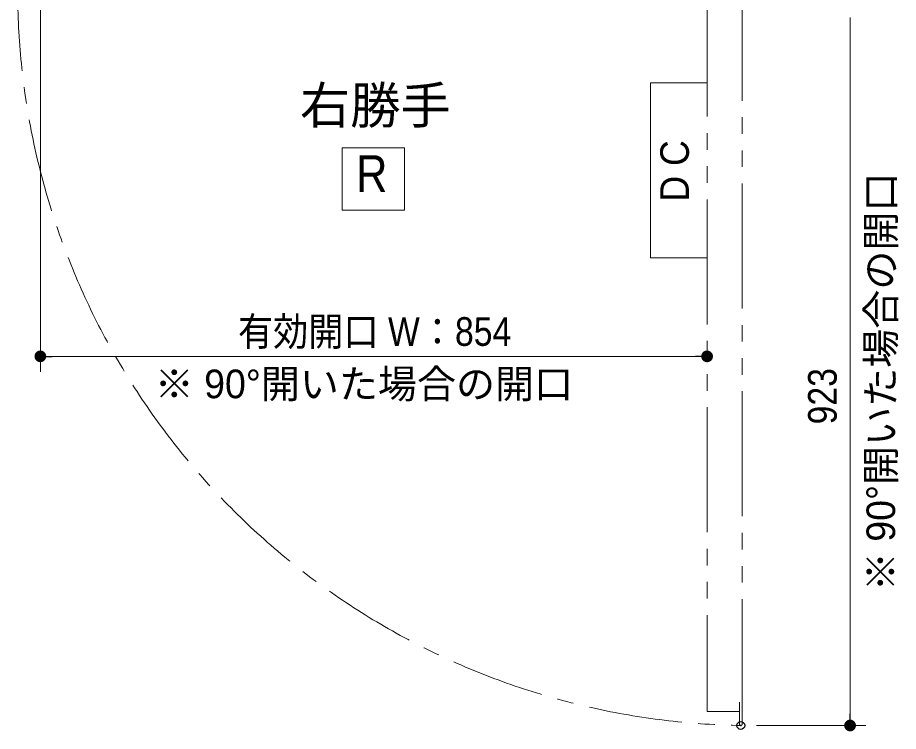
# Model space of a CAD drawing. Units: millimetres, scale not verified. Extents: x -6062 to 6062, y -3045 to 3045.
# Drawn here: x -3929 to -2800, y 1133 to 2047 of the extents above; entities that cross this region are included whole.
import ezdxf
from ezdxf.enums import TextEntityAlignment as Align

# ---------------------------------------------------------------- set-up
doc = ezdxf.new("R2010")
doc.units = ezdxf.units.MM
doc.header["$LTSCALE"] = 20
doc.header["$PDMODE"] = 32
doc.header["$PDSIZE"] = 10
doc.linetypes.add('USER2', pattern=[9.172222, 5.997222, -1.058333, 1.058333, -1.058333])
doc.linetypes.add('USER4', pattern=[13.3, 8, -1.06, 1.06, -1.06, 1.06, -1.06])
for name, color, linetype, lineweight in [('0-1_2寸法-3', 7, 'Continuous', 15), ('0-2_2寸法-1', 7, 'Continuous', 15), ('0-3_0', 7, 'Continuous', 25), ('0-5_3一般', 7, 'Continuous', 15)]:
    doc.layers.add(name, color=color, linetype=linetype, lineweight=lineweight)
doc.layers.add('0-4_Defpoints', color=7, linetype='Continuous')
doc.styles.add('ＭＳ Ｐゴシック', font='')
doc.styles.get('ＭＳ Ｐゴシック').set_extended_font_data('MS PGothic')

# ---------------------------------------------------------------- blocks, each defined once
blk = doc.blocks.new('_Dot')
at = {"layer": '0-3_0'}
blk.add_line((-10, 0), (-20, 0), dxfattribs=at)
for points in [[(0, 0), (-10, 0), (-9.92, 1.25)], [(0, 0), (-9.92, -1.25), (-10, 0)], [(0, 0), (-9.92, 1.25), (-9.69, 2.49)], [(0, 0), (-9.69, -2.49), (-9.92, -1.25)], [(0, 0), (-9.69, 2.49), (-9.3, 3.68)], [(0, 0), (-9.3, -3.68), (-9.69, -2.49)], [(0, 0), (-9.3, 3.68), (-8.76, 4.82)], [(0, 0), (-8.76, -4.82), (-9.3, -3.68)], [(0, 0), (-8.76, 4.82), (-8.09, 5.88)], [(0, 0), (-8.09, -5.88), (-8.76, -4.82)], [(0, 0), (-8.09, 5.88), (-7.29, 6.85)], [(0, 0), (-7.29, -6.85), (-8.09, -5.88)], [(0, 0), (-7.29, 6.85), (-6.37, 7.71)], [(0, 0), (-6.37, -7.71), (-7.29, -6.85)], [(0, 0), (-6.37, 7.71), (-5.36, 8.44)], [(0, 0), (-5.36, -8.44), (-6.37, -7.71)], [(0, 0), (-5.36, 8.44), (-4.26, 9.05)], [(0, 0), (-4.26, -9.05), (-5.36, -8.44)], [(0, 0), (-4.26, 9.05), (-3.09, 9.51)], [(0, 0), (-3.09, -9.51), (-4.26, -9.05)], [(0, 0), (-3.09, 9.51), (-1.87, 9.82)], [(0, 0), (-1.87, -9.82), (-3.09, -9.51)], [(0, 0), (-1.87, 9.82), (-0.63, 9.98)], [(0, 0), (-0.63, -9.98), (-1.87, -9.82)], [(0, 0), (-0.63, 9.98), (0.63, 9.98)], [(0, 0), (0.63, -9.98), (-0.63, -9.98)], [(0, 0), (0.63, 9.98), (1.87, 9.82)], [(0, 0), (1.87, 9.82), (3.09, 9.51)], [(0, 0), (3.09, 9.51), (4.26, 9.05)], [(0, 0), (4.26, 9.05), (5.36, 8.44)], [(0, 0), (5.36, 8.44), (6.37, 7.71)], [(0, 0), (6.37, 7.71), (7.29, 6.85)], [(0, 0), (7.29, 6.85), (8.09, 5.88)], [(0, 0), (8.09, 5.88), (8.76, 4.82)], [(0, 0), (8.76, 4.82), (9.3, 3.68)], [(0, 0), (9.3, 3.68), (9.69, 2.49)], [(0, 0), (9.69, 2.49), (9.92, 1.25)], [(0, 0), (9.92, 1.25), (10, 0)], [(0, 0), (1.87, -9.82), (0.63, -9.98)], [(0, 0), (3.09, -9.51), (1.87, -9.82)], [(0, 0), (4.26, -9.05), (3.09, -9.51)], [(0, 0), (5.36, -8.44), (4.26, -9.05)], [(0, 0), (6.37, -7.71), (5.36, -8.44)], [(0, 0), (7.29, -6.85), (6.37, -7.71)], [(0, 0), (8.09, -5.88), (7.29, -6.85)], [(0, 0), (8.76, -4.82), (8.09, -5.88)], [(0, 0), (9.3, -3.68), (8.76, -4.82)], [(0, 0), (9.69, -2.49), (9.3, -3.68)], [(0, 0), (9.92, -1.25), (9.69, -2.49)], [(0, 0), (10, 0), (9.92, -1.25)]]:
    blk.add_solid(points, dxfattribs=at)
blk = doc.blocks.new('グループ-27')
at = {"layer": '0-1_2寸法-3'}
blk.add_lwpolyline([(-34510, 37608), (-32910, 37608), (-32910, 36008), (-34510, 36008)], close=True, dxfattribs=at)
at = {"layer": '0-1_2寸法-3', "style": 'ＭＳ Ｐゴシック', "width": 0.9}
blk.add_text('R', height=943.3, dxfattribs=at).set_placement((-34149.7, 36191.7), align=Align.BOTTOM_LEFT)

msp = doc.modelspace()

# ---------------------------------------------------------------- linework, layer by layer
at = {"layer": '0-2_2寸法-1'}
for p, q in [((-3899.5, 2133), (-3899.5, 1593.41)), ((-2862.3, 2046.99), (-2862.3, 1155.91)), ((-3045.5, 1633.41), (-3045.3, 1633.41)), ((-3060.51, 1613.41), (-3884.49, 1613.41)), ((-2982.3, 1140.9), (-2842.3, 1140.9))]:
    msp.add_line(p, q, dxfattribs=at)
at = {"layer": '0-4_Defpoints'}
for p in [(-3899.5, 1613.41), (-3045.5, 1613.41), (-3002.3, 1140.9), (-2862.3, 1140.9)]:
    msp.add_point(p, dxfattribs=at)
at = {"layer": '0-5_3一般', "linetype": 'USER4'}
for p, q in [((-3045.49, 2080.3), (-3045.49, 1159.5)), ((-3000.49, 1142.65), (-3000.49, 2080.3)), ((-3003.99, 1170.9), (-3003.99, 1142.65)), ((-3044.89, 1158.9), (-3004.59, 1158.9))]:
    msp.add_line(p, q, dxfattribs=at)
at = {"layer": '0-5_3一般'}
msp.add_lwpolyline([(-3045.49, 1963.73), (-3117.99, 1963.73), (-3117.99, 1739.73), (-3045.49, 1739.73)], dxfattribs=at)
at = {"layer": '0-5_3一般', "linetype": 'USER2'}
msp.add_arc((-2986.49, 2082.9), 942.13, 179.04212, 269.08303, dxfattribs=at)
at = {"layer": '0-5_3一般', "linetype": 'USER4'}
for centre, radius, end in [((-3044.89, 1159.5), 0.6, 270), ((-3002.24, 1142.65), 1.75, 0)]:
    msp.add_arc(centre, radius, 180, end, dxfattribs=at)
at = {"layer": '0-5_3一般'}
msp.add_arc((-3004.59, 1159.5), 0.6, 270, 0, dxfattribs=at)

# ---------------------------------------------------------------- block references
at = {"layer": '0-1_2寸法-3', "xscale": 0.05, "yscale": 0.05}
msp.add_blockref('グループ-27', (-1787.5, 0), dxfattribs=at)
at = {"layer": '0-2_2寸法-1', "xscale": 0.7503418, "yscale": 0.7503418}
for p, rotation in [((-3899.5, 1613.41), 180), ((-2862.3, 1140.9), 270)]:
    msp.add_blockref('_Dot', p, dxfattribs=dict(at, rotation=rotation))
msp.add_blockref('_Dot', (-3045.5, 1613.41), dxfattribs=at)

# ---------------------------------------------------------------- texts
at = {"layer": '0-1_2寸法-3', "style": 'ＭＳ Ｐゴシック'}
for s, height, p in [('右勝手', 47.21, (-3566.98, 1897.03)), ('※ 90°開いた場合の開口', 36.66, (-3752.98, 1548.83))]:
    msp.add_text(s, height=height, dxfattribs=at).set_placement(p, align=Align.BOTTOM_LEFT)
msp.add_text('※ 90°開いた場合の開口', height=36.66, rotation=90, dxfattribs=at).set_placement((-2793.65, 1312.88), align=Align.BOTTOM_LEFT)
at = {"layer": '0-1_2寸法-3', "style": 'ＭＳ Ｐゴシック', "width": 0.9}
msp.add_text('923', height=36.66, rotation=90, dxfattribs=at).set_placement((-2868.44, 1526.36), align=Align.BOTTOM_LEFT)
at = {"layer": '0-2_2寸法-1', "style": 'ＭＳ Ｐゴシック', "width": 0.9}
msp.add_text('有効開口 W：854', height=36.69, dxfattribs=at).set_placement((-3646.38, 1615.85), align=Align.BOTTOM_LEFT)
at = {"layer": '0-5_3一般', "style": 'ＭＳ Ｐゴシック', "width": 0.95}
msp.add_text('D C', height=36.66, rotation=90, dxfattribs=at).set_placement((-3057.77, 1811.56), align=Align.BOTTOM_LEFT)

doc.saveas('drawing.dxf')
